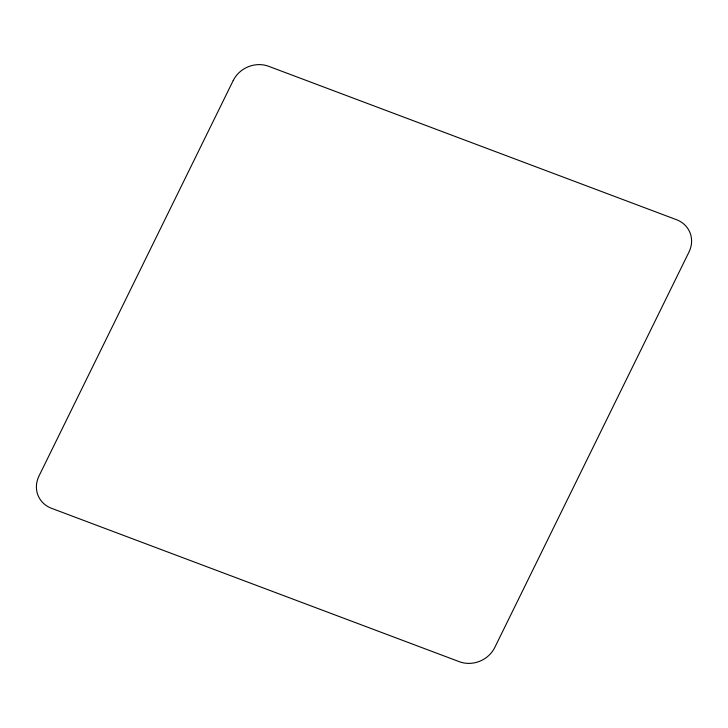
<?xml version="1.0" encoding="UTF-8"?>
<svg xmlns="http://www.w3.org/2000/svg" width="728" height="728" viewBox="0 0 728 728"><rect width="100%" height="100%" fill="white"/><g stroke="black" fill="none" stroke-linecap="round" stroke-linejoin="round"><path stroke-width="1.09" d="M233.215 80.535L38.984 476.03A27 24.488 -24.9 0 0 51.542 508.317L459.368 661.707A27 24.488 -24.9 0 0 494.785 647.465L689.016 251.97A27 24.488 -24.9 0 0 676.458 219.683L268.632 66.293A27 24.488 -24.9 0 0 233.215 80.535"/></g></svg>
